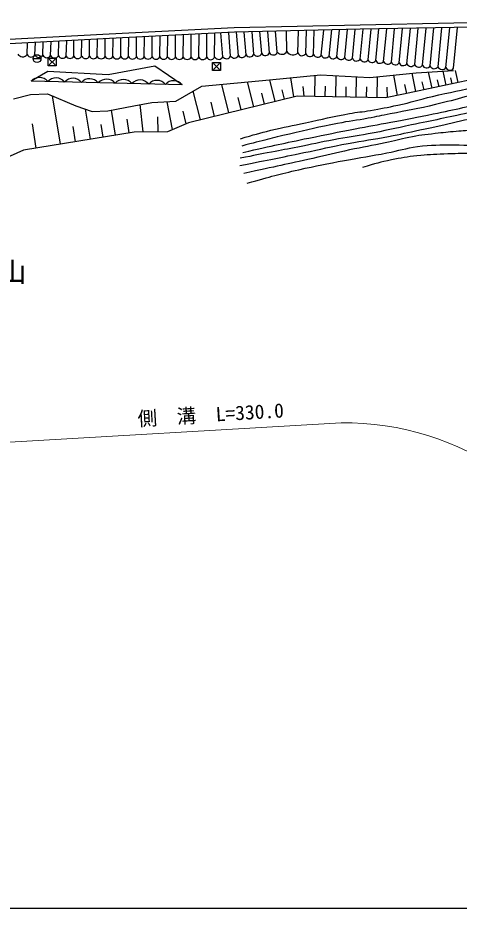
# Model space of a CAD drawing. Units: millimetres, scale not verified. Extents: x 40000 to 680000, y 20000 to 380000.
# Drawn here: x 384943 to 441410, y 205000 to 318860 of the extents above; entities that cross this region are included whole.
import ezdxf
from ezdxf.enums import TextEntityAlignment as Align

# ---------------------------------------------------------------- set-up
doc = ezdxf.new("R2010")
doc.units = ezdxf.units.MM
doc.header["$LTSCALE"] = 1000
for name, color, linetype, lineweight in [('M-BGD', 7, 'Continuous', 25), ('M-BMK-ROW', 30, 'Continuous', 25), ('M-STR-HTXT', 7, 'Continuous', 13), ('M-TTL-BAND', 7, 'Continuous', 25)]:
    doc.layers.add(name, color=color, linetype=linetype, lineweight=lineweight)
doc.layers.add('M-BMK-HTXT', color=7, linetype='Continuous')
doc.styles.add('ＭＳ ゴシック', font='')
doc.styles.get('ＭＳ ゴシック').set_extended_font_data('MS Gothic')

msp = doc.modelspace()

# ---------------------------------------------------------------- linework, layer by layer
at = {"layer": 'M-BGD'}
for p, q in [((403113, 313862), (403136, 316535)), ((404113, 313854), (404136, 316585)), ((405113, 313845), (405137, 316635)), ((406113, 313837), (406137, 316686)), ((407113, 313828), (407138, 316736)), ((408113, 313820), (408138, 316787)), ((409113, 313811), (409139, 316837)), ((410113, 313803), (410139, 316887)), ((411166, 313888), (410922, 316927)), ((412163, 313968), (411921, 316977)), ((413160, 314048), (412921, 317020)), ((414157, 314128), (413922, 317043)), ((415153, 314208), (414924, 317067)), ((416150, 314288), (415925, 317090)), ((417147, 314368), (416926, 317113)), ((418144, 314448), (417928, 317137)), ((419366, 314565), (419335, 317170)), ((420787, 314366), (420839, 317205)), ((421783, 314268), (421866, 317229)), ((422778, 314171), (422874, 317252)), ((423773, 314073), (424089, 317281)), ((424768, 313975), (425096, 317304)), ((425763, 313877), (426103, 317328)), ((426759, 313779), (427110, 317351)), ((427754, 313681), (428117, 317375)), ((428749, 313583), (429124, 317396)), ((429744, 313485), (430131, 317414)), ((430739, 313387), (431137, 317432)), ((431735, 313289), (432144, 317450)), ((432730, 313191), (433151, 317468)), ((433725, 313094), (434157, 317486)), ((434720, 312996), (435164, 317504)), ((435715, 312898), (436170, 317522)), ((436711, 312800), (437177, 317540)), ((437706, 312702), (438184, 317558)), ((438701, 312604), (439190, 317576)), ((439696, 312506), (440197, 317594)), ((440691, 312408), (441203, 317610)), ((386140, 314156), (386198, 315649)), ((387139, 314117), (387200, 315703)), ((388139, 314079), (388203, 315757)), ((389138, 314041), (389206, 315810)), ((390137, 314002), (390209, 315864)), ((391136, 313964), (391212, 315917)), ((392114, 313955), (392131, 315967)), ((393113, 313947), (393131, 316020)), ((394113, 313939), (394132, 316074)), ((395113, 313930), (395132, 316127)), ((396113, 313922), (396133, 316181)), ((397113, 313913), (397133, 316233)), ((398113, 313905), (398133, 316283)), ((399113, 313896), (399134, 316333)), ((400113, 313888), (400134, 316384)), ((401113, 313879), (401135, 316434)), ((402113, 313871), (402135, 316484)), ((386908, 313644), (387908, 313644)), ((439722, 310243), (439339, 312026)), ((441263, 310574), (440932, 312115)), ((417868, 308169), (417188, 310920)), ((420272, 308763), (419891, 311187)), ((422935, 308818), (422986, 311493)), ((425628, 308767), (425679, 311459)), ((428236, 308717), (428286, 311325)), ((430907, 308666), (430957, 311337)), ((433529, 308935), (433048, 311540)), ((435883, 309418), (435378, 311767)), ((437938, 309859), (437497, 311915)), ((438830, 310051), (438639, 310943)), ((440493, 310408), (440327, 311179)), ((405986, 310287), (386634, 310752)), ((411950, 306706), (411049, 310352)), ((415117, 307489), (414334, 310656)), ((421598, 308843), (421463, 310067)), ((424281, 308792), (424307, 310138)), ((426932, 308742), (426957, 310046)), ((429571, 308692), (429597, 310027)), ((432227, 308695), (432188, 309999)), ((434708, 309166), (434456, 310340)), ((436911, 309639), (436690, 310666)), ((390396, 302706), (389392, 308876)), ((408304, 305805), (407395, 309484)), ((413533, 307097), (413142, 308681)), ((416493, 307829), (416153, 309205)), ((419070, 308466), (418773, 309667)), ((400980, 304261), (400591, 307758)), ((404733, 304570), (404060, 308123)), ((410127, 306256), (409676, 308079)), ((394248, 303334), (393621, 307185)), ((397455, 303856), (396932, 307063)), ((406480, 305304), (406083, 306936)), ((387312, 302204), (386809, 305289)), ((395851, 303595), (395590, 305198)), ((399210, 304142), (398924, 305898)), ((402884, 304285), (402860, 306188)), ((392322, 303020), (392009, 304946))]:
    msp.add_line(p, q, dxfattribs=at)
for points in [[(456793, 318368), (440744, 318154), (428725, 317939), (412628, 317563), (396639, 316758), (376572, 315685)], [(456794, 317818), (440753, 317604), (428737, 317389), (412649, 317014), (396667, 316209), (376600, 315136)], [(449523, 312348), (434289, 309075), (431964, 308646), (420669, 308861), (406772, 305427), (404089, 304300), (399850, 304246), (385685, 301939), (382734, 300598), (381339, 300168), (367603, 300598), (366154, 300437), (362720, 298773), (363150, 294535)], [(384403, 308503), (386577, 309066), (388750, 309147), (392371, 307618), (394464, 306893), (396476, 306974), (399776, 307618), (402110, 308020), (405168, 308181), (408468, 310113), (417160, 310918), (423680, 311561), (429957, 311240), (435898, 311818), (440681, 312108)], [(405986, 310287), (402462, 312693), (396507, 311566), (388780, 311995), (386634, 310752)]]:
    msp.add_lwpolyline(points, dxfattribs=at)
msp.add_circle((387408, 313644), 500, dxfattribs=at)
for centre, radius, start, end in [((415630, 314514), 567, 212.66674, 336.52177), ((416627, 314594), 567, 212.66674, 336.52177), ((417624, 314674), 567, 212.66674, 336.52177), ((418713, 314941), 753, 220.85905, 330.06716), ((420155, 315021), 911, 210.05923, 314.01209), ((421311, 314583), 567, 202.45375, 326.30877), ((422306, 314485), 567, 202.45375, 326.30877), ((385566, 314596), 724, 210.67331, 322.51138), ((386650, 314403), 567, 205.86989, 329.72491), ((387649, 314365), 567, 205.86989, 329.72491), ((388649, 314326), 567, 205.86989, 329.72491), ((389648, 314288), 567, 205.86989, 329.72491), ((390647, 314249), 567, 205.86989, 329.72491), ((391627, 314207), 548, 206.3899, 332.639), ((392616, 314218), 567, 207.58694, 331.44197), ((393616, 314209), 567, 207.58694, 331.44197), ((394616, 314201), 567, 207.58694, 331.44197), ((395616, 314192), 567, 207.58694, 331.44197), ((396616, 314184), 567, 207.58694, 331.44197), ((397616, 314176), 567, 207.58694, 331.44197), ((398616, 314167), 567, 207.58694, 331.44197), ((399615, 314159), 567, 207.58694, 331.44197), ((400615, 314150), 567, 207.58694, 331.44197), ((401615, 314142), 567, 207.58694, 331.44197), ((402615, 314133), 567, 207.58694, 331.44197), ((403615, 314125), 567, 207.58694, 331.44197), ((404615, 314116), 567, 207.58694, 331.44197), ((405615, 314108), 567, 207.58694, 331.44197), ((406615, 314099), 567, 207.58694, 331.44197), ((407615, 314091), 567, 207.58694, 331.44197), ((408615, 314082), 567, 207.58694, 331.44197), ((409615, 314074), 567, 207.58694, 331.44197), ((410646, 314113), 567, 212.66674, 336.52177), ((411643, 314193), 567, 212.66674, 336.52177), ((412640, 314274), 567, 212.66674, 336.52177), ((413637, 314354), 567, 212.66674, 336.52177), ((414634, 314434), 567, 212.66674, 336.52177), ((423302, 314387), 567, 202.45375, 326.30877), ((424297, 314289), 567, 202.45375, 326.30877), ((425292, 314191), 567, 202.45375, 326.30877), ((426287, 314093), 567, 202.45375, 326.30877), ((427282, 313995), 567, 202.45375, 326.30877), ((428278, 313897), 567, 202.45375, 326.30877), ((429273, 313799), 567, 202.45375, 326.30877), ((430268, 313702), 567, 202.45375, 326.30877), ((431263, 313604), 567, 202.45375, 326.30877), ((432258, 313506), 567, 202.45375, 326.30877), ((433254, 313408), 567, 202.45375, 326.30877), ((434249, 313310), 567, 202.45375, 326.30877), ((435244, 313212), 567, 202.45375, 326.30877), ((436239, 313114), 567, 202.45375, 326.30877), ((437234, 313016), 567, 202.45375, 326.30877), ((438230, 312918), 567, 202.45375, 326.30877), ((439225, 312820), 567, 202.45375, 326.30877), ((440220, 312722), 567, 202.45375, 326.30877), ((387687, 309820), 1406, 38.75271, 138.49424), ((389837, 309768), 1406, 38.75271, 138.49424), ((391988, 309717), 1406, 38.75271, 138.49424), ((394138, 309665), 1406, 38.75271, 138.49424), ((396288, 309613), 1406, 38.75271, 138.49424), ((398438, 309562), 1406, 38.75271, 138.49424), ((400589, 309510), 1406, 38.75271, 138.49424), ((402739, 309458), 1406, 38.75271, 138.49424), ((404889, 309407), 1406, 38.75271, 138.49424)]:
    msp.add_arc(centre, radius, start, end, dxfattribs=at)
for points, knots in [([(527812, 291013), (527292, 290819), (527084, 290747), (526595, 290703), (526074, 290656), (525771, 290708), (525260, 290822), (524667, 290954), (524330, 291064), (523805, 291370), (523372, 291624), (523166, 291834), (522828, 292205), (522509, 292555), (522366, 292784), (522112, 293183), (521873, 293559), (521818, 293818), (521564, 294184), (521288, 294581), (521167, 294853), (520777, 295138), (520504, 295338), (520314, 295402), (519990, 295496), (519582, 295614), (519336, 295597), (518917, 295663), (518451, 295736), (518191, 295789), (517724, 295854), (517343, 295907), (517123, 295892), (516747, 295973), (516277, 296074), (516012, 296150), (515578, 296354), (515153, 296555), (514958, 296747), (514576, 297022), (514178, 297310), (513948, 297464), (513575, 297785), (512756, 298490), (512289, 298885), (511572, 299693), (510675, 300704), (510232, 301321), (509402, 302388), (508299, 303805), (507634, 304567), (506635, 306060), (505756, 307375), (505394, 308193), (504608, 309566), (503848, 310894), (503421, 311638), (502677, 312976), (501789, 314571), (501275, 315456), (500435, 317078), (499605, 318679), (499260, 319637), (498408, 321227), (497615, 322707), (497091, 323492), (496214, 324923), (495516, 326062), (495228, 326778), (494378, 327809), (493690, 328642), (493237, 329059), (492399, 329740), (491013, 330867), (490178, 331431), (488655, 332364), (487347, 333164), (486568, 333538), (485197, 334224), (484160, 334742), (483600, 335094), (482502, 335464), (481382, 335841), (480711, 335911), (479545, 336108), (477879, 336389), (476925, 336395), (475253, 336632), (473691, 336854), (472825, 337037), (471270, 337300), (469584, 337585), (468633, 337715), (466954, 338039), (465626, 338296), (464890, 338477), (463567, 338755), (462720, 338933), (462238, 338999), (461397, 339208), (460647, 339394), (460246, 339576), (459490, 339732), (458909, 339852), (458576, 339878), (457987, 339947), (457281, 340030), (456885, 340077), (456175, 340114), (455226, 340164), (454692, 340109), (453742, 340090), (451898, 340053), (450865, 340015), (449021, 339947), (447707, 339898), (446973, 339802), (445658, 339804), (444595, 339806), (444002, 339911), (442940, 339923), (441589, 339938), (440832, 339835), (439482, 339875), (438389, 339908), (437781, 340014), (436692, 340114), (435471, 340226), (434789, 340309), (433568, 340424), (432329, 340541), (431629, 340549), (430396, 340710), (429681, 340803), (429303, 341013), (428584, 341068), (426336, 341239), (425067, 341047), (422813, 341068), (421015, 341085), (420008, 341206), (418210, 341163), (417127, 341137), (416522, 341077), (415444, 340972), (414128, 340845), (413378, 340848), (412081, 340591), (411254, 340427), (410812, 340246), (410007, 339995), (409366, 339795), (409157, 339726), (408374, 339457)], [0, 0, 0, 0, 1, 1, 1, 2, 2, 2, 3, 3, 3, 4, 4, 4, 5, 5, 5, 6, 6, 6, 7, 7, 7, 8, 8, 8, 9, 9, 9, 10, 10, 10, 11, 11, 11, 12, 12, 12, 13, 13, 13, 14, 14, 14, 15, 15, 15, 16, 16, 16, 17, 17, 17, 18, 18, 18, 19, 19, 19, 20, 20, 20, 21, 21, 21, 22, 22, 22, 23, 23, 23, 24, 24, 24, 25, 25, 25, 26, 26, 26, 27, 27, 27, 28, 28, 28, 29, 29, 29, 30, 30, 30, 31, 31, 31, 32, 32, 32, 33, 33, 33, 34, 34, 34, 35, 35, 35, 36, 36, 36, 37, 37, 37, 38, 38, 38, 39, 39, 39, 40, 40, 40, 41, 41, 41, 42, 42, 42, 43, 43, 43, 44, 44, 44, 45, 45, 45, 46, 46, 46, 47, 47, 47, 48, 48, 48, 49, 49, 49, 50, 50, 50, 51, 51, 51, 51]), ([(413412, 303398), (415271, 303945), (415778, 304090), (417311, 304472), (419031, 304900), (420013, 305066), (421746, 305437), (423938, 305908), (425157, 306214), (427362, 306618), (428404, 306809), (429001, 306831), (430045, 307011), (431419, 307249), (432187, 307395), (433551, 307691), (435296, 308070), (436249, 308385), (437986, 308800), (440314, 309356), (441635, 309591), (443960, 310159), (445659, 310574), (446595, 310867), (448288, 311304), (449176, 311533), (449456, 311605), (450562, 311885)], [0, 0, 0, 0, 1, 1, 1, 2, 2, 2, 3, 3, 3, 4, 4, 4, 5, 5, 5, 6, 6, 6, 7, 7, 7, 8, 8, 8, 9, 9, 9, 9]), ([(450561, 311106), (448296, 310466), (447722, 310306), (445901, 309802), (442959, 308987), (441329, 308460), (438359, 307757), (436110, 307225), (434830, 307021), (432564, 306565), (431475, 306346), (430866, 306217), (429774, 306016), (428241, 305734), (427370, 305643), (425839, 305348), (423423, 304883), (422082, 304554), (419687, 303989), (417303, 303427), (416537, 303227), (413606, 302463)], [0, 0, 0, 0, 1, 1, 1, 2, 2, 2, 3, 3, 3, 4, 4, 4, 5, 5, 5, 6, 6, 6, 7, 7, 7, 7]), ([(413749, 301652), (417835, 302566), (418885, 302810), (422191, 303488), (424488, 303960), (425778, 304213), (428081, 304657), (429868, 305001), (430872, 305175), (432659, 305515), (434784, 305920), (435978, 306129), (438097, 306565), (441055, 307173), (442699, 307572), (445656, 308186), (446717, 308407), (447320, 308489), (448375, 308735), (448949, 308869), (449272, 308946), (449829, 309140), (450470, 309363), (450692, 309479), (451418, 309838)], [0, 0, 0, 0, 1, 1, 1, 2, 2, 2, 3, 3, 3, 4, 4, 4, 5, 5, 5, 6, 6, 6, 7, 7, 7, 8, 8, 8, 8]), ([(453467, 308833), (451887, 308634), (451447, 308576), (450163, 308341), (448769, 308087), (448007, 307856), (446622, 307554), (445058, 307214), (444181, 307029), (442616, 306696), (439766, 306090), (438170, 305753), (435318, 305158), (433154, 304706), (431948, 304420), (429774, 304013), (428060, 303692), (427087, 303585), (425374, 303262), (423567, 302921), (422564, 302687), (420760, 302332), (419448, 302073), (418710, 301942), (417397, 301688), (415832, 301385), (415341, 301287), (413391, 300901)], [0, 0, 0, 0, 1, 1, 1, 2, 2, 2, 3, 3, 3, 4, 4, 4, 5, 5, 5, 6, 6, 6, 7, 7, 7, 8, 8, 8, 9, 9, 9, 9]), ([(413355, 299971), (417341, 300761), (418350, 300958), (421547, 301616), (423756, 302071), (424982, 302382), (427199, 302797), (429219, 303175), (430366, 303304), (432385, 303691), (433954, 303992), (434830, 304179), (436392, 304514), (440028, 305293), (442045, 305823), (445692, 306553), (447068, 306828), (447847, 306940), (449233, 307161), (450601, 307379), (451369, 307492), (452739, 307697), (453651, 307834), (453938, 307877), (455076, 308044)], [0, 0, 0, 0, 1, 1, 1, 2, 2, 2, 3, 3, 3, 4, 4, 4, 5, 5, 5, 6, 6, 6, 7, 7, 7, 8, 8, 8, 8]), ([(458319, 306452), (457518, 306137), (457300, 306053), (456638, 305824), (455911, 305573), (455504, 305427), (454760, 305234), (453706, 304959), (453093, 304902), (452023, 304697), (451353, 304569), (450981, 304477), (450306, 304375), (449785, 304297), (449492, 304246), (448965, 304214), (448379, 304179), (448048, 304169), (447463, 304214), (446724, 304271), (446323, 304425), (445585, 304483), (444728, 304549), (444244, 304509), (443385, 304483), (442461, 304454), (441945, 304398), (441024, 304322), (439974, 304235), (439387, 304180), (438341, 304053), (437017, 303893), (436270, 303827), (434961, 303570), (433778, 303339), (433134, 303128), (431956, 302873), (430180, 302489), (429173, 302334), (427395, 301961), (425544, 301572), (424519, 301303), (422674, 300888), (419240, 300115), (418156, 299885), (413874, 298956)], [0, 0, 0, 0, 1, 1, 1, 2, 2, 2, 3, 3, 3, 4, 4, 4, 5, 5, 5, 6, 6, 6, 7, 7, 7, 8, 8, 8, 9, 9, 9, 10, 10, 10, 11, 11, 11, 12, 12, 12, 13, 13, 13, 14, 14, 14, 15, 15, 15, 15]), ([(414303, 297722), (417450, 298600), (418306, 298848), (420903, 299439), (423175, 299956), (424461, 300188), (426751, 300619), (428864, 301017), (430059, 301179), (432171, 301585), (433704, 301880), (434539, 302184), (436088, 302390), (437897, 302630), (438930, 302616), (440756, 302605), (442560, 302593), (443573, 302555), (445370, 302390), (446214, 302312), (446670, 302113), (447516, 302068), (448793, 302000), (449515, 302014), (450789, 302122), (452166, 302238), (452936, 302378), (454277, 302712), (455551, 303029), (456265, 303259), (457443, 303839), (458105, 304165), (458360, 304541), (458999, 304912), (459454, 305176), (459622, 305264), (460193, 305533)], [0, 0, 0, 0, 1, 1, 1, 2, 2, 2, 3, 3, 3, 4, 4, 4, 5, 5, 5, 6, 6, 6, 7, 7, 7, 8, 8, 8, 9, 9, 9, 10, 10, 10, 11, 11, 11, 12, 12, 12, 12]), ([(461332, 304974), (460604, 304663), (460412, 304579), (459828, 304311), (459093, 303975), (458686, 303775), (457965, 303409), (457182, 303011), (456781, 302714), (455979, 302356), (455392, 302095), (455053, 301965), (454436, 301787), (453888, 301629), (453570, 301575), (453005, 301501), (451968, 301366), (451380, 301337), (450334, 301310), (448770, 301270), (447893, 301318), (446328, 301358), (445079, 301390), (444382, 301489), (443133, 301501), (441698, 301515), (440894, 301489), (439460, 301429), (438108, 301373), (437347, 301366), (436002, 301215), (434718, 301070), (434001, 300951), (432735, 300690), (431272, 300389), (430771, 300230), (429039, 299712)], [0, 0, 0, 0, 1, 1, 1, 2, 2, 2, 3, 3, 3, 4, 4, 4, 5, 5, 5, 6, 6, 6, 7, 7, 7, 8, 8, 8, 9, 9, 9, 10, 10, 10, 11, 11, 11, 12, 12, 12, 12])]:
    msp.add_open_spline(points, degree=3, knots=knots, dxfattribs=at)
at = {"layer": 'M-BMK-ROW'}
for p, q in [((388847, 312716), (388847, 313716)), ((388847, 313716), (389847, 313716)), ((388972, 313591), (389722, 312841)), ((389722, 313591), (388972, 312841)), ((389847, 313716), (389847, 312716)), ((409870, 312137), (409870, 313137)), ((409870, 313137), (410870, 313137)), ((410870, 313137), (410870, 312137)), ((389847, 312716), (388847, 312716)), ((410870, 312137), (409870, 312137)), ((409995, 313012), (410745, 312262)), ((410745, 313012), (409995, 312262))]:
    msp.add_line(p, q, dxfattribs=at)
at = {"layer": 'M-STR-HTXT'}
msp.add_line((311121, 260320), (424854, 267001), dxfattribs=at)
msp.add_arc((426906, 232062), 35000, 20.22062, 93.36196, dxfattribs=at)
at = {"layer": 'M-TTL-BAND'}
msp.add_line((40000, 205000), (579000, 205000), dxfattribs=at)
msp.add_line((40000, 205000), (579000, 205000), dxfattribs=at)

# ---------------------------------------------------------------- texts
at = {"layer": 'M-BMK-HTXT', "insert": (380272, 284808), "char_height": 2566, "attachment_point": 8, "style": 'ＭＳ ゴシック'}
msp.add_mtext('\\T1.29;土地山', dxfattribs=at)
at = {"layer": 'M-STR-HTXT', "style": 'ＭＳ ゴシック'}
msp.add_text('側\u3000溝\u3000L=330.0', height=1833, rotation=3.362, dxfattribs=at).set_placement((409711, 266664), align=Align.BOTTOM_CENTER)

doc.saveas('drawing.dxf')
